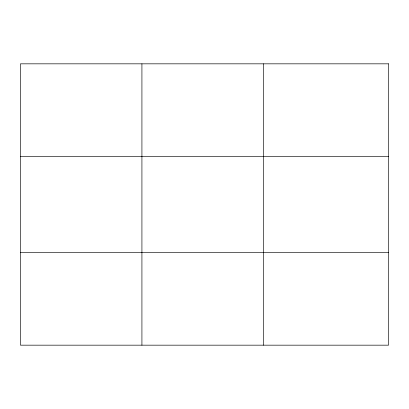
<?xml version="1.0" encoding="UTF-8"?>
<svg xmlns="http://www.w3.org/2000/svg" width="409" height="409" viewBox="0 0 409 409"><rect width="100%" height="100%" fill="white"/><g stroke="black" fill="none" stroke-linecap="round" stroke-linejoin="round"><path stroke-width="0.61" d="M141.923 63.83L141.923 345.17M263.396 63.83L263.396 345.17M20.45 156.673L388.55 156.673M20.45 252.327L388.55 252.327M388.55 63.83L388.55 345.17L20.45 345.17L20.45 63.83L388.55 63.83"/></g></svg>
